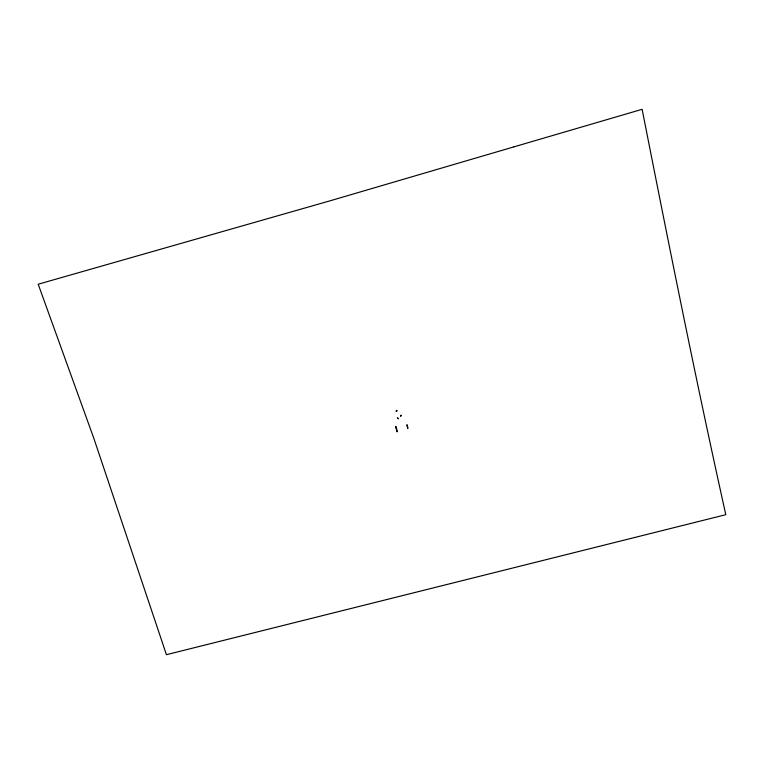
<?xml version="1.0" encoding="UTF-8"?>
<svg xmlns="http://www.w3.org/2000/svg" width="764" height="764" viewBox="0 0 764 764"><rect width="100%" height="100%" fill="white"/><g stroke="black" fill="none" stroke-linecap="round" stroke-linejoin="round"><path stroke-width="1.15" d="M396.487 429.941L396.506 428.623L397.299 431.689M396.993 431.765L396.487 429.912M407.976 428.174L407.136 424.86M407.68 428.251L406.83 424.937M396.506 428.738L395.943 426.427M396.201 428.805L395.647 426.503M397.395 418.061L398.311 418.892L398.254 418.185L397.395 418.061M401.224 415.53L400.632 416.37L400.584 415.196L401.224 415.53M396.927 410.784L396.048 411.28L396.573 410.325L396.927 410.784M513.924 146.86L329.981 200.837L38.2 284.227L93.819 438.297L166.437 654.691L725.8 514.688C695.823 380.004 668.825 244.671 642.123 109.309L513.924 146.86"/></g></svg>
